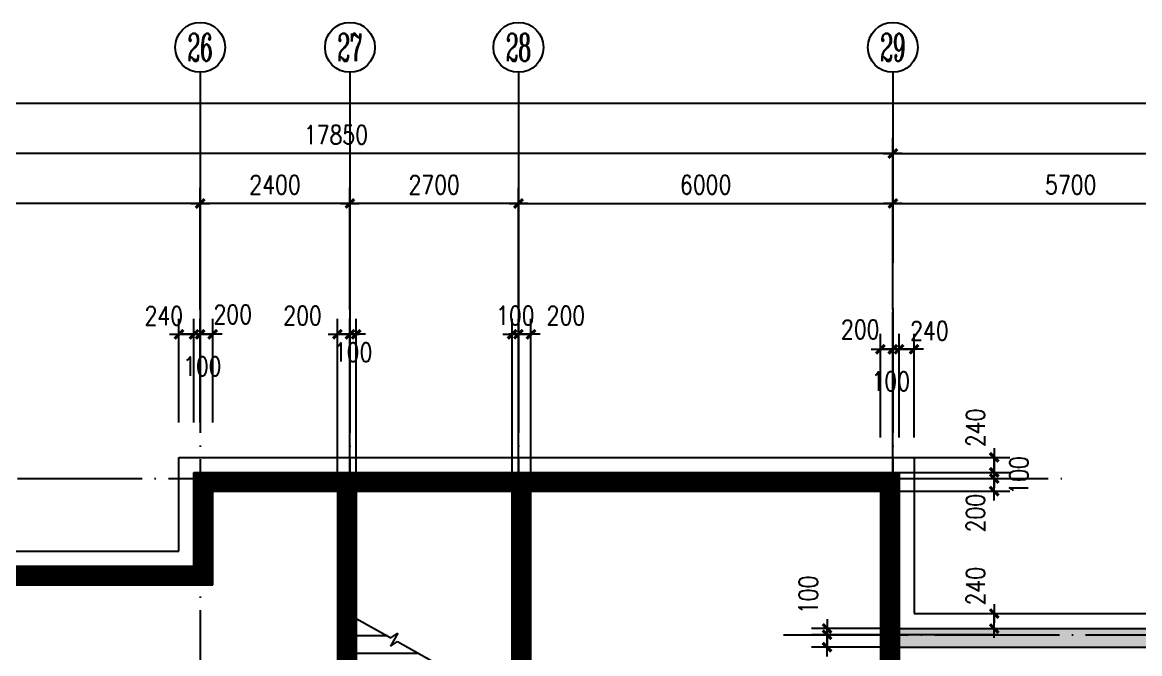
# Model space of a CAD drawing. Extents: x 634182 to 802382, y -1101880 to -864080.
# Drawn here: x 749634 to 767539, y -889980 to -879871 of the extents above; entities that cross this region are included whole.
import ezdxf
from ezdxf.enums import TextEntityAlignment as Align

# ---------------------------------------------------------------- set-up
doc = ezdxf.new("R2010")
doc.units = 0
doc.header["$LTSCALE"] = 1000
doc.header["$MEASUREMENT"] = 0
doc.linetypes.add('DOTE', pattern=[2.42, 2, -0.2, 0.02, -0.2])
doc.layers.get('0').update_dxf_attribs({"linetype": 'CONTINUOUS'})
doc.layers.get('DEFPOINTS').update_dxf_attribs({"linetype": 'CONTINUOUS'})
for name, color, linetype in [('AXIS', 3, 'CONTINUOUS'), ('AXIS_TEXT', 7, 'CONTINUOUS'), ('DOTE', 1, 'DOTE'), ('MC', 4, 'CONTINUOUS'), ('PUB_DIM', 3, 'CONTINUOUS'), ('STAIR', 2, 'CONTINUOUS'), ('WALL', 191, 'CONTINUOUS'), ('WINDOW', 2, 'CONTINUOUS')]:
    doc.layers.add(name, color=color, linetype=linetype)
doc.styles.add('COMPLEX', font='COMPLEX')
doc.styles.add('DIM_FONT', font='simplex.shx', dxfattribs={"width": 0.8})
doc.dimstyles.new('DIMN', dxfattribs={"dimtxt": 300, "dimasz": 1, "dimexe": 250, "dimexo": 300, "dimgap": 150, "dimtad": 1, "dimdec": 0, "dimzin": 0, "dimdsep": 46, "dimtxsty": 'DIM_FONT', "dimblk": '_DIMX', "dimblk1": '_DIMX', "dimblk2": '_DIMX', "dimcen": 2.5, "dimclrt": 7, "dimadec": 0, "dimazin": 0, "dimtfac": 1, "dimtdec": 0, "dimtix": 1, "dimtmove": 2, "dimatfit": 3, "dimldrblk": '_DIMX', "dimfxl": 0, "dimtolj": 1, "dimtzin": 0, "dimarcsym": 0})

# ---------------------------------------------------------------- blocks, each defined once
blk = doc.blocks.new('_DIMX')
blk.add_line((-150, 0), (150, 0))
at = {"const_width": 50}
blk.add_lwpolyline([(-70, -70), (70, 70)], dxfattribs=at)
blk = doc.blocks.new('*D466')
at = {"color": 0, "linetype": 'ByBlock'}
for p, q in [((745734, -884471), (745734, -881721)), ((763584, -884471), (763584, -881721)), ((763583, -881971), (745735, -881971))]:
    blk.add_line(p, q, dxfattribs=at)
at = {"layer": 'DEFPOINTS', "color": 0, "linetype": 'ByBlock'}
for p in [(745734, -881971), (745734, -884771), (763584, -884771)]:
    blk.add_point(p, dxfattribs=at)
at = {"color": 0, "linetype": 'ByBlock', "rotation": 180}
blk.add_blockref('_DIMX', (745734, -881971), dxfattribs=at)
at = {"color": 0, "linetype": 'ByBlock'}
blk.add_blockref('_DIMX', (763584, -881971), dxfattribs=at)
at = {"color": 7, "linetype": 'ByBlock', "insert": (754659, -881671), "char_height": 300, "attachment_point": 5, "style": 'DIM_FONT'}
blk.add_mtext('\\A1;17850', dxfattribs=at)
blk = doc.blocks.new('*D468')
at = {"color": 0, "linetype": 'ByBlock'}
for p, q in [((681944, -884471), (681944, -880921)), ((783352, -884471), (783352, -880921)), ((783351, -881171), (681945, -881171))]:
    blk.add_line(p, q, dxfattribs=at)
at = {"layer": 'DEFPOINTS', "color": 0, "linetype": 'ByBlock'}
for p in [(681944, -881171), (681944, -884771), (783352, -884771)]:
    blk.add_point(p, dxfattribs=at)
at = {"color": 0, "linetype": 'ByBlock'}
for p, rotation in [((681944, -881171), 179.9999999999994), ((783352, -881171), 359.9999999999994)]:
    blk.add_blockref('_DIMX', p, dxfattribs=dict(at, rotation=rotation))
at = {"color": 7, "linetype": 'ByBlock', "insert": (732648, -880871), "char_height": 300, "attachment_point": 5, "style": 'DIM_FONT'}
blk.add_mtext('\\A1;101408', dxfattribs=at)
blk = doc.blocks.new('*D821')
at = {"color": 0, "linetype": 'ByBlock'}
for p, q in [((745734, -884471), (745734, -882521)), ((752484, -884471), (752484, -882521)), ((752483, -882771), (745735, -882771))]:
    blk.add_line(p, q, dxfattribs=at)
at = {"layer": 'DEFPOINTS', "color": 0, "linetype": 'ByBlock'}
for p in [(745734, -882771), (745734, -884771), (752484, -884771)]:
    blk.add_point(p, dxfattribs=at)
at = {"color": 0, "linetype": 'ByBlock', "rotation": 180}
blk.add_blockref('_DIMX', (745734, -882771), dxfattribs=at)
at = {"color": 0, "linetype": 'ByBlock'}
blk.add_blockref('_DIMX', (752484, -882771), dxfattribs=at)
at = {"color": 7, "linetype": 'ByBlock', "insert": (749109, -882471), "char_height": 300, "attachment_point": 5, "style": 'DIM_FONT'}
blk.add_mtext('\\A1;6750', dxfattribs=at)
blk = doc.blocks.new('*D822')
at = {"color": 0, "linetype": 'ByBlock'}
for p, q in [((752484, -884471), (752484, -882521)), ((754884, -884471), (754884, -882521)), ((754883, -882771), (752485, -882771))]:
    blk.add_line(p, q, dxfattribs=at)
at = {"layer": 'DEFPOINTS', "color": 0, "linetype": 'ByBlock'}
for p in [(752484, -882771), (752484, -884771), (754884, -884771)]:
    blk.add_point(p, dxfattribs=at)
at = {"color": 0, "linetype": 'ByBlock', "rotation": 180}
blk.add_blockref('_DIMX', (752484, -882771), dxfattribs=at)
at = {"color": 0, "linetype": 'ByBlock'}
blk.add_blockref('_DIMX', (754884, -882771), dxfattribs=at)
at = {"color": 7, "linetype": 'ByBlock', "insert": (753684, -882471), "char_height": 300, "attachment_point": 5, "style": 'DIM_FONT'}
blk.add_mtext('\\A1;2400', dxfattribs=at)
blk = doc.blocks.new('*D823')
at = {"color": 0, "linetype": 'ByBlock'}
for p, q in [((754684, -887077), (754684, -884616)), ((754884, -887077), (754884, -884616)), ((754683, -884866), (754682, -884866)), ((754684, -884866), (754884, -884866)), ((754684, -884866), (754884, -884866)), ((754885, -884866), (754886, -884866))]:
    blk.add_line(p, q, dxfattribs=at)
at = {"layer": 'DEFPOINTS', "color": 0, "linetype": 'ByBlock'}
for p in [(754884, -884866), (754684, -887377), (754884, -887377)]:
    blk.add_point(p, dxfattribs=at)
at = {"color": 0, "linetype": 'ByBlock'}
blk.add_blockref('_DIMX', (754684, -884866), dxfattribs=at)
at = {"color": 0, "linetype": 'ByBlock', "rotation": 180}
blk.add_blockref('_DIMX', (754884, -884866), dxfattribs=at)
at = {"color": 7, "linetype": 'ByBlock', "insert": (754124, -884566), "char_height": 300, "attachment_point": 5, "style": 'DIM_FONT'}
blk.add_mtext('\\A1;200', dxfattribs=at)
blk = doc.blocks.new('*D824')
at = {"color": 0, "linetype": 'ByBlock'}
for p, q in [((754884, -884471), (754884, -882521)), ((757584, -884471), (757584, -882521)), ((757583, -882771), (754885, -882771))]:
    blk.add_line(p, q, dxfattribs=at)
at = {"layer": 'DEFPOINTS', "color": 0, "linetype": 'ByBlock'}
for p in [(754884, -882771), (754884, -884771), (757584, -884771)]:
    blk.add_point(p, dxfattribs=at)
at = {"color": 0, "linetype": 'ByBlock', "rotation": 180}
blk.add_blockref('_DIMX', (754884, -882771), dxfattribs=at)
at = {"color": 0, "linetype": 'ByBlock'}
blk.add_blockref('_DIMX', (757584, -882771), dxfattribs=at)
at = {"color": 7, "linetype": 'ByBlock', "insert": (756234, -882471), "char_height": 300, "attachment_point": 5, "style": 'DIM_FONT'}
blk.add_mtext('\\A1;2700', dxfattribs=at)
blk = doc.blocks.new('_AXISO')
blk.add_circle((0, 0), 0.5)
at = {"layer": 'AXIS_TEXT', "style": 'COMPLEX', "width": 1.041667}
blk.add_attdef('A', text='', height=0.56, dxfattribs=at).set_placement((-0.25, -0.28), (0.25, -0.28), align=Align.FIT)
blk = doc.blocks.new('*D825')
at = {"color": 0, "linetype": 'ByBlock'}
for p, q in [((754884, -887077), (754884, -884616)), ((754984, -887077), (754984, -884616)), ((754883, -884866), (754882, -884866)), ((754884, -884866), (754984, -884866)), ((754884, -884866), (754984, -884866)), ((754985, -884866), (754986, -884866))]:
    blk.add_line(p, q, dxfattribs=at)
at = {"layer": 'DEFPOINTS', "color": 0, "linetype": 'ByBlock'}
for p in [(754984, -884866), (754884, -887377), (754984, -887377)]:
    blk.add_point(p, dxfattribs=at)
at = {"color": 0, "linetype": 'ByBlock'}
blk.add_blockref('_DIMX', (754884, -884866), dxfattribs=at)
at = {"color": 0, "linetype": 'ByBlock', "rotation": 180}
blk.add_blockref('_DIMX', (754984, -884866), dxfattribs=at)
at = {"color": 7, "linetype": 'ByBlock', "insert": (754934, -885154), "char_height": 300, "attachment_point": 5, "style": 'DIM_FONT'}
blk.add_mtext('\\A1;100', dxfattribs=at)
blk = doc.blocks.new('*D832')
at = {"color": 0, "linetype": 'ByBlock'}
for p, q in [((752384, -886279), (752384, -884616)), ((752484, -886279), (752484, -884616)), ((752383, -884866), (752382, -884866)), ((752484, -884866), (752384, -884866)), ((752484, -884866), (752384, -884866)), ((752485, -884866), (752486, -884866))]:
    blk.add_line(p, q, dxfattribs=at)
at = {"layer": 'DEFPOINTS', "color": 0, "linetype": 'ByBlock'}
for p in [(752384, -884866), (752384, -886579), (752484, -886579)]:
    blk.add_point(p, dxfattribs=at)
at = {"color": 0, "linetype": 'ByBlock'}
for p, rotation in [((752384, -884866), 359.9999999998665), ((752484, -884866), 179.9999999998666)]:
    blk.add_blockref('_DIMX', p, dxfattribs=dict(at, rotation=rotation))
at = {"color": 7, "linetype": 'ByBlock', "insert": (752517, -885379), "char_height": 300, "attachment_point": 5, "style": 'DIM_FONT'}
blk.add_mtext('\\A1;100', dxfattribs=at)
blk = doc.blocks.new('*D833')
at = {"color": 0, "linetype": 'ByBlock'}
for p, q in [((752144, -886279), (752144, -884616)), ((752384, -886279), (752384, -884616)), ((752143, -884866), (752142, -884866)), ((752384, -884866), (752144, -884866)), ((752384, -884866), (752144, -884866)), ((752385, -884866), (752386, -884866))]:
    blk.add_line(p, q, dxfattribs=at)
at = {"layer": 'DEFPOINTS', "color": 0, "linetype": 'ByBlock'}
for p in [(752144, -884866), (752144, -886579), (752384, -886579)]:
    blk.add_point(p, dxfattribs=at)
at = {"color": 0, "linetype": 'ByBlock'}
blk.add_blockref('_DIMX', (752144, -884866), dxfattribs=at)
at = {"color": 0, "linetype": 'ByBlock', "rotation": 180}
blk.add_blockref('_DIMX', (752384, -884866), dxfattribs=at)
at = {"color": 7, "linetype": 'ByBlock', "insert": (751900, -884570), "char_height": 300, "attachment_point": 5, "style": 'DIM_FONT'}
blk.add_mtext('\\A1;240', dxfattribs=at)
blk = doc.blocks.new('*D834')
at = {"color": 0, "linetype": 'ByBlock'}
for p, q in [((752484, -886279), (752484, -884616)), ((752684, -886279), (752684, -884616)), ((752483, -884866), (752482, -884866)), ((752684, -884866), (752484, -884866)), ((752684, -884866), (752484, -884866)), ((752685, -884866), (752686, -884866))]:
    blk.add_line(p, q, dxfattribs=at)
at = {"layer": 'DEFPOINTS', "color": 0, "linetype": 'ByBlock'}
for p in [(752484, -884866), (752484, -886579), (752684, -886579)]:
    blk.add_point(p, dxfattribs=at)
at = {"color": 0, "linetype": 'ByBlock'}
for p, rotation in [((752484, -884866), 3.338310193664107e-11), ((752684, -884866), 180.0000000000334)]:
    blk.add_blockref('_DIMX', p, dxfattribs=dict(at, rotation=rotation))
at = {"color": 7, "linetype": 'ByBlock', "insert": (753006, -884547), "char_height": 300, "attachment_point": 5, "style": 'DIM_FONT'}
blk.add_mtext('\\A1;200', dxfattribs=at)
blk = doc.blocks.new('*D839')
at = {"color": 0, "linetype": 'ByBlock'}
for p, q in [((757484, -887077), (757484, -884616)), ((757584, -887077), (757584, -884616)), ((757483, -884866), (757482, -884866)), ((757484, -884866), (757584, -884866)), ((757585, -884866), (757586, -884866))]:
    blk.add_line(p, q, dxfattribs=at)
at = {"layer": 'DEFPOINTS', "color": 0, "linetype": 'ByBlock'}
for p in [(757584, -884866), (757484, -887377), (757584, -887377)]:
    blk.add_point(p, dxfattribs=at)
at = {"color": 0, "linetype": 'ByBlock'}
blk.add_blockref('_DIMX', (757484, -884866), dxfattribs=at)
at = {"color": 0, "linetype": 'ByBlock', "rotation": 180}
blk.add_blockref('_DIMX', (757584, -884866), dxfattribs=at)
at = {"color": 7, "linetype": 'ByBlock', "insert": (757534, -884566), "char_height": 300, "attachment_point": 5, "style": 'DIM_FONT'}
blk.add_mtext('\\A1;100', dxfattribs=at)
blk = doc.blocks.new('*D840')
at = {"color": 0, "linetype": 'ByBlock'}
for p, q in [((757584, -887077), (757584, -884616)), ((757784, -887077), (757784, -884616)), ((757583, -884866), (757582, -884866)), ((757584, -884866), (757784, -884866)), ((757584, -884866), (757784, -884866)), ((757785, -884866), (757786, -884866))]:
    blk.add_line(p, q, dxfattribs=at)
at = {"layer": 'DEFPOINTS', "color": 0, "linetype": 'ByBlock'}
for p in [(757784, -884866), (757584, -887377), (757784, -887377)]:
    blk.add_point(p, dxfattribs=at)
at = {"color": 0, "linetype": 'ByBlock'}
blk.add_blockref('_DIMX', (757584, -884866), dxfattribs=at)
at = {"color": 0, "linetype": 'ByBlock', "rotation": 180}
blk.add_blockref('_DIMX', (757784, -884866), dxfattribs=at)
at = {"color": 7, "linetype": 'ByBlock', "insert": (758345, -884566), "char_height": 300, "attachment_point": 5, "style": 'DIM_FONT'}
blk.add_mtext('\\A1;200', dxfattribs=at)
blk = doc.blocks.new('*D887')
at = {"color": 0, "linetype": 'ByBlock'}
for p, q in [((763684, -887177), (765458, -887177)), ((765208, -887176), (765208, -887175)), ((765208, -887377), (765208, -887177)), ((765208, -887377), (765208, -887177)), ((763684, -887377), (765458, -887377)), ((765208, -887378), (765208, -887379))]:
    blk.add_line(p, q, dxfattribs=at)
at = {"layer": 'DEFPOINTS', "color": 0, "linetype": 'ByBlock'}
for p in [(763384, -887177), (765208, -887177), (763384, -887377)]:
    blk.add_point(p, dxfattribs=at)
at = {"color": 0, "linetype": 'ByBlock'}
for p, rotation in [((765208, -887177), 270), ((765208, -887377), 90)]:
    blk.add_blockref('_DIMX', p, dxfattribs=dict(at, rotation=rotation))
at = {"color": 7, "linetype": 'ByBlock', "insert": (764908, -887730), "char_height": 300, "attachment_point": 5, "rotation": 90, "style": 'DIM_FONT'}
blk.add_mtext('\\A1;200', dxfattribs=at)
blk = doc.blocks.new('*D888')
at = {"color": 0, "linetype": 'ByBlock'}
for p, q in [((763684, -887077), (765458, -887077)), ((765208, -887076), (765208, -887075)), ((765208, -887177), (765208, -887077)), ((765208, -887177), (765208, -887077)), ((763684, -887177), (765458, -887177)), ((765208, -887178), (765208, -887179))]:
    blk.add_line(p, q, dxfattribs=at)
at = {"layer": 'DEFPOINTS', "color": 0, "linetype": 'ByBlock'}
for p in [(763384, -887077), (765208, -887077), (763384, -887177)]:
    blk.add_point(p, dxfattribs=at)
at = {"color": 0, "linetype": 'ByBlock'}
for p, rotation in [((765208, -887077), 270), ((765208, -887177), 90)]:
    blk.add_blockref('_DIMX', p, dxfattribs=dict(at, rotation=rotation))
at = {"color": 7, "linetype": 'ByBlock', "insert": (765604, -887127), "char_height": 300, "attachment_point": 5, "rotation": 90, "style": 'DIM_FONT'}
blk.add_mtext('\\A1;100', dxfattribs=at)
blk = doc.blocks.new('*D889')
at = {"color": 0, "linetype": 'ByBlock'}
for p, q in [((763684, -886837), (765458, -886837)), ((765208, -886836), (765208, -886835)), ((765208, -887077), (765208, -886837)), ((765208, -887077), (765208, -886837)), ((763684, -887077), (765458, -887077)), ((765208, -887078), (765208, -887079))]:
    blk.add_line(p, q, dxfattribs=at)
at = {"layer": 'DEFPOINTS', "color": 0, "linetype": 'ByBlock'}
for p in [(763384, -886837), (765208, -886837), (763384, -887077)]:
    blk.add_point(p, dxfattribs=at)
at = {"color": 0, "linetype": 'ByBlock'}
for p, rotation in [((765208, -886837), 270), ((765208, -887077), 90)]:
    blk.add_blockref('_DIMX', p, dxfattribs=dict(at, rotation=rotation))
at = {"color": 7, "linetype": 'ByBlock', "insert": (764908, -886365), "char_height": 300, "attachment_point": 5, "rotation": 90, "style": 'DIM_FONT'}
blk.add_mtext('\\A1;240', dxfattribs=at)
blk = doc.blocks.new('*D890')
at = {"color": 0, "linetype": 'ByBlock'}
for p, q in [((763684, -886519), (763684, -884856)), ((763924, -886519), (763924, -884856)), ((763683, -885106), (763682, -885106)), ((763684, -885106), (763924, -885106)), ((763684, -885106), (763924, -885106)), ((763925, -885106), (763926, -885106))]:
    blk.add_line(p, q, dxfattribs=at)
at = {"layer": 'DEFPOINTS', "color": 0, "linetype": 'ByBlock'}
for p in [(763924, -885106), (763684, -886819), (763924, -886819)]:
    blk.add_point(p, dxfattribs=at)
at = {"color": 0, "linetype": 'ByBlock'}
blk.add_blockref('_DIMX', (763684, -885106), dxfattribs=at)
at = {"color": 0, "linetype": 'ByBlock', "rotation": 180}
blk.add_blockref('_DIMX', (763924, -885106), dxfattribs=at)
at = {"color": 7, "linetype": 'ByBlock', "insert": (764169, -884810), "char_height": 300, "attachment_point": 5, "style": 'DIM_FONT'}
blk.add_mtext('\\A1;240', dxfattribs=at)
blk = doc.blocks.new('*D891')
at = {"color": 0, "linetype": 'ByBlock'}
for p, q in [((763584, -886519), (763584, -884856)), ((763684, -886519), (763684, -884856)), ((763583, -885106), (763582, -885106)), ((763584, -885106), (763684, -885106)), ((763584, -885106), (763684, -885106)), ((763685, -885106), (763686, -885106))]:
    blk.add_line(p, q, dxfattribs=at)
at = {"layer": 'DEFPOINTS', "color": 0, "linetype": 'ByBlock'}
for p in [(763684, -885106), (763584, -886819), (763684, -886819)]:
    blk.add_point(p, dxfattribs=at)
at = {"color": 0, "linetype": 'ByBlock'}
blk.add_blockref('_DIMX', (763584, -885106), dxfattribs=at)
at = {"color": 0, "linetype": 'ByBlock', "rotation": 180}
blk.add_blockref('_DIMX', (763684, -885106), dxfattribs=at)
at = {"color": 7, "linetype": 'ByBlock', "insert": (763551, -885619), "char_height": 300, "attachment_point": 5, "style": 'DIM_FONT'}
blk.add_mtext('\\A1;100', dxfattribs=at)
blk = doc.blocks.new('*D892')
at = {"color": 0, "linetype": 'ByBlock'}
for p, q in [((763384, -889677), (762279, -889677)), ((762529, -889676), (762529, -889675)), ((762529, -889677), (762529, -889877)), ((762529, -889677), (762529, -889877)), ((763384, -889877), (762279, -889877)), ((762529, -889878), (762529, -889879))]:
    blk.add_line(p, q, dxfattribs=at)
at = {"layer": 'DEFPOINTS', "color": 0, "linetype": 'ByBlock'}
for p in [(763684, -889677), (762529, -889877), (763684, -889877)]:
    blk.add_point(p, dxfattribs=at)
at = {"color": 0, "linetype": 'ByBlock'}
for p, rotation in [((762529, -889677), 270), ((762529, -889877), 90)]:
    blk.add_blockref('_DIMX', p, dxfattribs=dict(at, rotation=rotation))
at = {"color": 7, "linetype": 'ByBlock', "insert": (762229, -890437), "char_height": 300, "attachment_point": 5, "rotation": 90, "style": 'DIM_FONT'}
blk.add_mtext('\\A1;200', dxfattribs=at)
blk = doc.blocks.new('*D893')
at = {"color": 0, "linetype": 'ByBlock'}
for p, q in [((763384, -889577), (762279, -889577)), ((763384, -889677), (762279, -889677)), ((762529, -889576), (762529, -889575)), ((762529, -889577), (762529, -889677)), ((762529, -889577), (762529, -889677)), ((762529, -889678), (762529, -889679))]:
    blk.add_line(p, q, dxfattribs=at)
at = {"layer": 'DEFPOINTS', "color": 0, "linetype": 'ByBlock'}
for p in [(762529, -889677), (763684, -889577), (763684, -889677)]:
    blk.add_point(p, dxfattribs=at)
at = {"color": 0, "linetype": 'ByBlock'}
for p, rotation in [((762529, -889577), 270), ((762529, -889677), 90)]:
    blk.add_blockref('_DIMX', p, dxfattribs=dict(at, rotation=rotation))
at = {"color": 7, "linetype": 'ByBlock', "insert": (762229, -889039), "char_height": 300, "attachment_point": 5, "rotation": 90, "style": 'DIM_FONT'}
blk.add_mtext('\\A1;100', dxfattribs=at)
blk = doc.blocks.new('*D894')
at = {"color": 0, "linetype": 'ByBlock'}
for p, q in [((763384, -886519), (763384, -884856)), ((763584, -886519), (763584, -884856)), ((763383, -885106), (763382, -885106)), ((763384, -885106), (763584, -885106)), ((763384, -885106), (763584, -885106)), ((763585, -885106), (763586, -885106))]:
    blk.add_line(p, q, dxfattribs=at)
at = {"layer": 'DEFPOINTS', "color": 0, "linetype": 'ByBlock'}
for p in [(763584, -885106), (763384, -886819), (763584, -886819)]:
    blk.add_point(p, dxfattribs=at)
at = {"color": 0, "linetype": 'ByBlock'}
blk.add_blockref('_DIMX', (763384, -885106), dxfattribs=at)
at = {"color": 0, "linetype": 'ByBlock', "rotation": 180}
blk.add_blockref('_DIMX', (763584, -885106), dxfattribs=at)
at = {"color": 7, "linetype": 'ByBlock', "insert": (763062, -884787), "char_height": 300, "attachment_point": 5, "style": 'DIM_FONT'}
blk.add_mtext('\\A1;200', dxfattribs=at)
blk = doc.blocks.new('*D895')
at = {"color": 0, "linetype": 'ByBlock'}
for p, q in [((764909, -889337), (764959, -889337)), ((765209, -889336), (765209, -889335)), ((765209, -889577), (765209, -889337)), ((765209, -889577), (765209, -889337)), ((764909, -889577), (764959, -889577)), ((765209, -889578), (765209, -889579))]:
    blk.add_line(p, q, dxfattribs=at)
at = {"layer": 'DEFPOINTS', "color": 0, "linetype": 'ByBlock'}
for p in [(765209, -889337), (765209, -889337), (765209, -889577)]:
    blk.add_point(p, dxfattribs=at)
at = {"color": 0, "linetype": 'ByBlock'}
for p, rotation in [((765209, -889337), 270), ((765209, -889577), 90)]:
    blk.add_blockref('_DIMX', p, dxfattribs=dict(at, rotation=rotation))
at = {"color": 7, "linetype": 'ByBlock', "insert": (764909, -888900), "char_height": 300, "attachment_point": 5, "rotation": 90, "style": 'DIM_FONT'}
blk.add_mtext('\\A1;240', dxfattribs=at)

msp = doc.modelspace()

# ---------------------------------------------------------------- hatches: boundary and pattern name
at = {"layer": 'WALL', "linetype": 'Continuous'}
h = msp.add_hatch(color=256, dxfattribs=at)
h.paths.add_polyline_path([(763684.156, -889676.757), (763684.156, -889876.757), (769284.579, -889876.757), (769284.579, -889676.757)])
h.paths.add_polyline_path([(769284.579, -889676.757), (769284.579, -889876.757), (774684.579, -889876.757), (774684.579, -889676.757)])
h.paths.add_polyline_path([(774684.579, -889676.757), (774684.579, -889876.757), (780084.579, -889876.757), (780084.579, -889676.757)])
h.paths.add_polyline_path([(769284.579, -889676.757), (769284.579, -889576.757), (763684.156, -889576.757), (763684.156, -889676.757)])
h.paths.add_polyline_path([(774684.579, -889676.757), (774684.579, -889576.757), (769284.579, -889576.757), (769284.579, -889676.757)])
h.paths.add_polyline_path([(780084.579, -889676.757), (780084.579, -889576.757), (774684.579, -889576.757), (774684.579, -889676.757)])

# ---------------------------------------------------------------- linework, layer by layer
at = {"layer": 'AXIS'}
for p, q in [((752484.156, -880670.594), (752484.156, -884470.594)), ((754884.156, -880670.594), (754884.156, -884470.594)), ((757584.156, -880670.594), (757584.156, -884470.594)), ((763584.156, -880670.594), (763584.156, -883720.594)), ((763584.156, -881720.594), (763584.156, -883720.594))]:
    msp.add_line(p, q, dxfattribs=at)
at = {"layer": 'DOTE'}
for p, q in [((752484.156, -884445.605), (752484.156, -895576.757)), ((754884.156, -884445.605), (754884.156, -903976.757)), ((757584.156, -884445.605), (757584.156, -902476.757)), ((763584.156, -884445.605), (763584.156, -902476.757)), ((763584.156, -884445.605), (763584.156, -902476.757)), ((722934.156, -887176.757), (766427.75, -887176.757)), ((738734.156, -888676.757), (752484.156, -888676.757)), ((761832.44, -889676.757), (787245.687, -889676.757)), ((765256.482, -889676.757), (763584.156, -889676.757))]:
    msp.add_line(p, q, dxfattribs=at)
at = {"layer": 'DOTE', "linetype": 'DOTE'}
msp.add_line((763584.156, -902476.757), (763584.156, -884503.509), dxfattribs=at)
at = {"layer": 'MC', "linetype": 'Continuous', "const_width": 300}
for points in [[(754834.156, -891326.757), (754834.127, -887226.757)], [(757634.156, -887226.757), (757634.156, -891326.757)]]:
    msp.add_lwpolyline(points, dxfattribs=at)
at = {"layer": 'STAIR'}
for p, q in [((754984.156, -889416.757), (755540.585, -889727.763)), ((755651.507, -889652.289), (755534.412, -889861.785)), ((755540.585, -889727.763), (755651.507, -889652.289)), ((755534.412, -889861.785), (755645.334, -889786.311)), ((755645.334, -889786.311), (756284.156, -890143.369))]:
    msp.add_line(p, q, dxfattribs=at)
at = {"layer": 'WALL'}
for p, q in [((752144.156, -886836.757), (763924.156, -886836.757)), ((752144.156, -888336.757), (752144.156, -886836.757)), ((763924.156, -886836.757), (763924.156, -889336.757)), ((752384.156, -887076.757), (763684.156, -887076.757)), ((752384.156, -888576.757), (752384.156, -887076.757)), ((752384.156, -887076.877), (752934.098, -887076.877)), ((752934.098, -887376.757), (752934.098, -887076.877)), ((754134.098, -887076.757), (755634.156, -887076.757)), ((754134.098, -887376.757), (754134.098, -887076.757)), ((755634.156, -887376.757), (755634.156, -887076.757)), ((756834.156, -887076.757), (758334.168, -887076.757)), ((756834.156, -887376.757), (756834.156, -887076.757)), ((758334.168, -887076.757), (758334.168, -887376.757)), ((762684.156, -887076.757), (762684.156, -887376.757)), ((763684.156, -887076.757), (763684.156, -896126.757)), ((752684.156, -888876.757), (752684.156, -887376.757)), ((752684.156, -887376.757), (754684.156, -887376.757)), ((754684.156, -887376.757), (754684.156, -893876.757)), ((754984.156, -887376.757), (754984.156, -893876.757)), ((754984.156, -887376.757), (757484.156, -887376.757)), ((757484.156, -892816.757), (757484.156, -887376.757)), ((757784.156, -887376.757), (763384.156, -887376.757)), ((757784.156, -894176.757), (757784.156, -887376.757)), ((763384.156, -887376.757), (763384.156, -902276.757)), ((739174.156, -888336.757), (752144.156, -888336.757)), ((746484.156, -888576.757), (752384.156, -888576.757)), ((751734.156, -888876.757), (751734.156, -888576.757)), ((751734.156, -888576.757), (752384.156, -888576.757)), ((738634.156, -888876.757), (752684.156, -888876.757)), ((763924.156, -889336.757), (780221.708, -889336.757)), ((763684.156, -889576.757), (780221.708, -889576.757)), ((763684.156, -889876.757), (780221.708, -889876.757))]:
    msp.add_line(p, q, dxfattribs=at)
at = {"layer": 'WALL', "const_width": 300}
msp.add_lwpolyline([(751734.156, -888726.757), (752484.156, -888726.757), (752534.156, -888726.757), (752534.156, -887376.757), (752534.156, -887226.757), (762684.156, -887226.757), (763384.156, -887226.757), (763534.156, -887226.757), (763534.156, -892676.757)], dxfattribs=at)
at = {"layer": 'WALL', "linetype": 'Continuous', "const_width": 300}
msp.add_lwpolyline([(751734.156, -888726.757), (746484.156, -888726.757)], dxfattribs=at)
at = {"layer": 'WINDOW'}
for p, q in [((755485.111, -889696.757), (754984.156, -889696.757)), ((755986.066, -889976.757), (754984.156, -889976.757))]:
    msp.add_line(p, q, dxfattribs=at)

# ---------------------------------------------------------------- block references
at = {"layer": 'AXIS'}
ref = msp.add_blockref('_AXISO', (752484.156, -880270.594), dxfattribs=dict(at, xscale=800, yscale=800, zscale=800))
ref.add_attrib('A', '26', dxfattribs={"layer": 'AXIS_TEXT', "height": 448, "style": 'COMPLEX', "width": 0.551471}).set_placement((752284.156, -880494.594), (752684.156, -880494.594), align=Align.FIT)
ref = msp.add_blockref('_AXISO', (754884.156, -880270.594), dxfattribs=dict(at, xscale=800, yscale=800, zscale=800))
ref.add_attrib('A', '27', dxfattribs={"layer": 'AXIS_TEXT', "height": 448, "rotation": 360, "style": 'COMPLEX', "width": 0.551471}).set_placement((754684.156, -880494.594), (755084.156, -880494.594), align=Align.FIT)
ref = msp.add_blockref('_AXISO', (757584.156, -880270.594), dxfattribs=dict(at, xscale=800, yscale=800, zscale=800))
ref.add_attrib('A', '28', dxfattribs={"layer": 'AXIS_TEXT', "height": 448, "rotation": 360, "style": 'COMPLEX', "width": 0.551471}).set_placement((757384.156, -880494.594), (757784.156, -880494.594), align=Align.FIT)
ref = msp.add_blockref('_AXISO', (763584.156, -880270.594), dxfattribs=dict(at, xscale=800, yscale=800, zscale=800))
ref.add_attrib('A', '29', dxfattribs={"layer": 'AXIS_TEXT', "height": 448, "style": 'COMPLEX', "width": 0.551471}).set_placement((763384.156, -880494.594), (763784.156, -880494.594), align=Align.FIT)

# ---------------------------------------------------------------- dimensions: what is measured, and where the dimension line sits
for base, p1, p2, angle, picture, middle in [((745734.156, -881970.594), (763584.156, -884770.594), (745734.156, -884770.594), 0, '*D466', (754659.156, -881670.594)), ((745734.156, -882770.594), (752484.156, -884770.594), (745734.156, -884770.594), 180, '*D821', (749109.156, -882470.594)), ((752484.156, -882770.594), (754884.156, -884770.594), (752484.156, -884770.594), 180, '*D822', (753684.156, -882470.594)), ((754884.156, -882770.594), (757584.156, -884770.594), (754884.156, -884770.594), 180, '*D824', (756234.156, -882470.594))]:
    dim = msp.add_linear_dim(base=base, p1=p1, p2=p2, angle=angle, dimstyle='DIMN', dxfattribs=at)
    dim.commit()
    dim.dimension.update_dxf_attribs({"geometry": picture, "text_midpoint": middle})
msp.add_linear_dim(base=(783351.996, -881970.594), p1=(763584.156, -883885.7), p2=(783351.996, -883885.7), angle=0, location=(768252.62, -881670.594), dimstyle='DIMN', dxfattribs=at).render()
for p1, p2, distance in [((757584.156, -884770.594), (763584.156, -884770.594), 2000), ((763584.156, -884685.7), (769284.579, -884685.7), 1915.106)]:
    msp.add_aligned_dim(p1=p1, p2=p2, distance=distance, dimstyle='DIMN', dxfattribs=at).render()
at = {"layer": 'PUB_DIM', "linetype": 'Continuous'}
for p1, p2, distance, picture, middle in [((783351.996, -884770.594), (681944.156, -884770.594), -3600, '*D468', (732648.076, -880870.594)), ((757484.156, -887376.757), (757584.156, -887376.757), 2511.16, '*D839', (757534.156, -884565.597))]:
    dim = msp.add_aligned_dim(p1=p1, p2=p2, distance=distance, dimstyle='DIMN', dxfattribs=at)
    dim.commit()
    dim.dimension.update_dxf_attribs({"geometry": picture, "text_midpoint": middle})
for base, p1, p2, angle, picture, middle in [((752144.151, -884865.597), (752384.151, -886578.572), (752144.151, -886578.572), 180, '*D833', (751899.78, -884570.314)), ((752484.151, -884865.597), (752684.151, -886578.572), (752484.151, -886578.572), 180, '*D834', (753006.253, -884547.044)), ((754884.156, -884865.597), (754684.156, -887376.757), (754884.156, -887376.757), 0, '*D823', (754123.584, -884565.597)), ((757784.156, -884865.597), (757584.156, -887376.757), (757784.156, -887376.757), 0, '*D840', (758344.727, -884565.597)), ((752384.151, -884865.597), (752484.151, -886578.572), (752384.151, -886578.572), 180, '*D832', (752517.075, -885378.94)), ((754984.156, -884865.597), (754884.156, -887376.757), (754984.156, -887376.757), 360, '*D825', (754934.156, -885153.597)), ((763584.156, -885105.716), (763384.156, -886818.692), (763584.156, -886818.692), 0, '*D894', (763062.054, -884787.164)), ((763924.156, -885105.716), (763684.156, -886818.692), (763924.156, -886818.692), 0, '*D890', (764168.527, -884810.434)), ((763684.156, -885105.716), (763584.156, -886818.692), (763684.156, -886818.692), 0, '*D891', (763551.231, -885619.059)), ((765207.964, -886836.757), (763384.156, -887076.877), (763384.156, -886836.757), 90, '*D889', (764907.964, -886364.675)), ((765207.964, -887076.877), (763384.156, -887176.757), (763384.156, -887076.877), 90, '*D888', (765604.299, -887126.817)), ((765207.964, -887176.757), (763384.156, -887376.757), (763384.156, -887176.757), 90, '*D887', (764907.964, -887729.968)), ((765209.245, -889336.757), (765209.245, -889576.757), (765209.245, -889336.757), 90, '*D895', (764909.245, -888900.103)), ((762528.908, -889676.757), (763684.156, -889576.757), (763684.156, -889676.757), 270, '*D893', (762228.908, -889039.043)), ((762528.908, -889876.757), (763684.156, -889676.757), (763684.156, -889876.757), 270, '*D892', (762228.908, -890437.328))]:
    dim = msp.add_linear_dim(base=base, p1=p1, p2=p2, angle=angle, dimstyle='DIMN', dxfattribs=at)
    dim.commit()
    dim.dimension.update_dxf_attribs({"geometry": picture, "text_midpoint": middle, "dimtype": 129})

doc.saveas('drawing.dxf')
